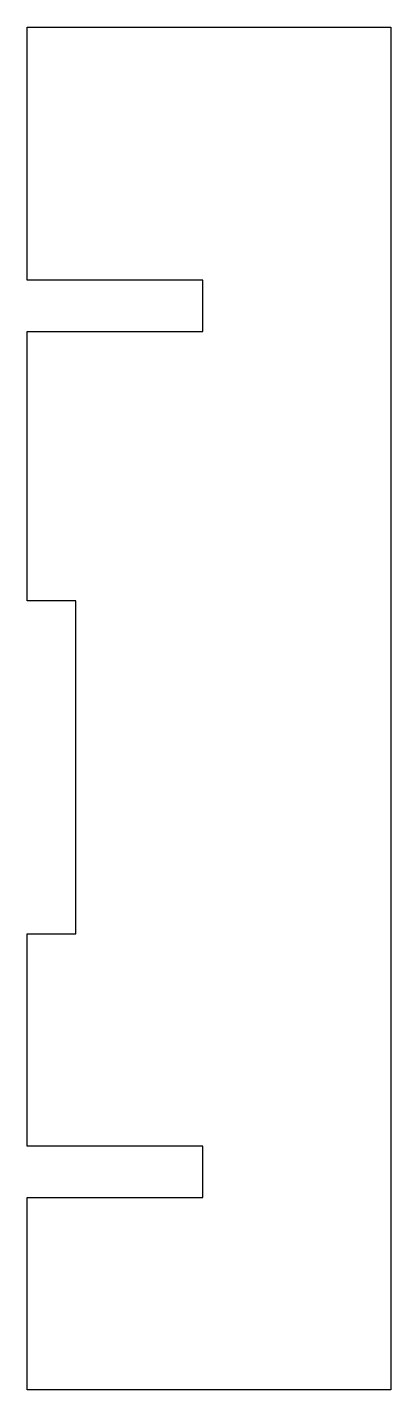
# Model space of a CAD drawing. Header units: millimetres. Extents: x 0 to 12, y 145 to 190.
import ezdxf

# ---------------------------------------------------------------- set-up
doc = ezdxf.new("R2010")
doc.units = ezdxf.units.MM
doc.layers.get('0').update_dxf_attribs({"linetype": 'CONTINUOUS'})

msp = doc.modelspace()

# ---------------------------------------------------------------- linework, layer by layer
msp.add_lwpolyline([(12, 190), (12, 145), (0, 145), (0, 151.35), (5.8, 151.35), (5.8, 153.05), (0, 153.05), (0, 160.056), (1.6, 160.056), (1.6, 171.056), (0, 171.056), (0, 179.95), (5.8, 179.95), (5.8, 181.65), (0, 181.65), (0, 190)], close=True)

doc.saveas('drawing.dxf')
